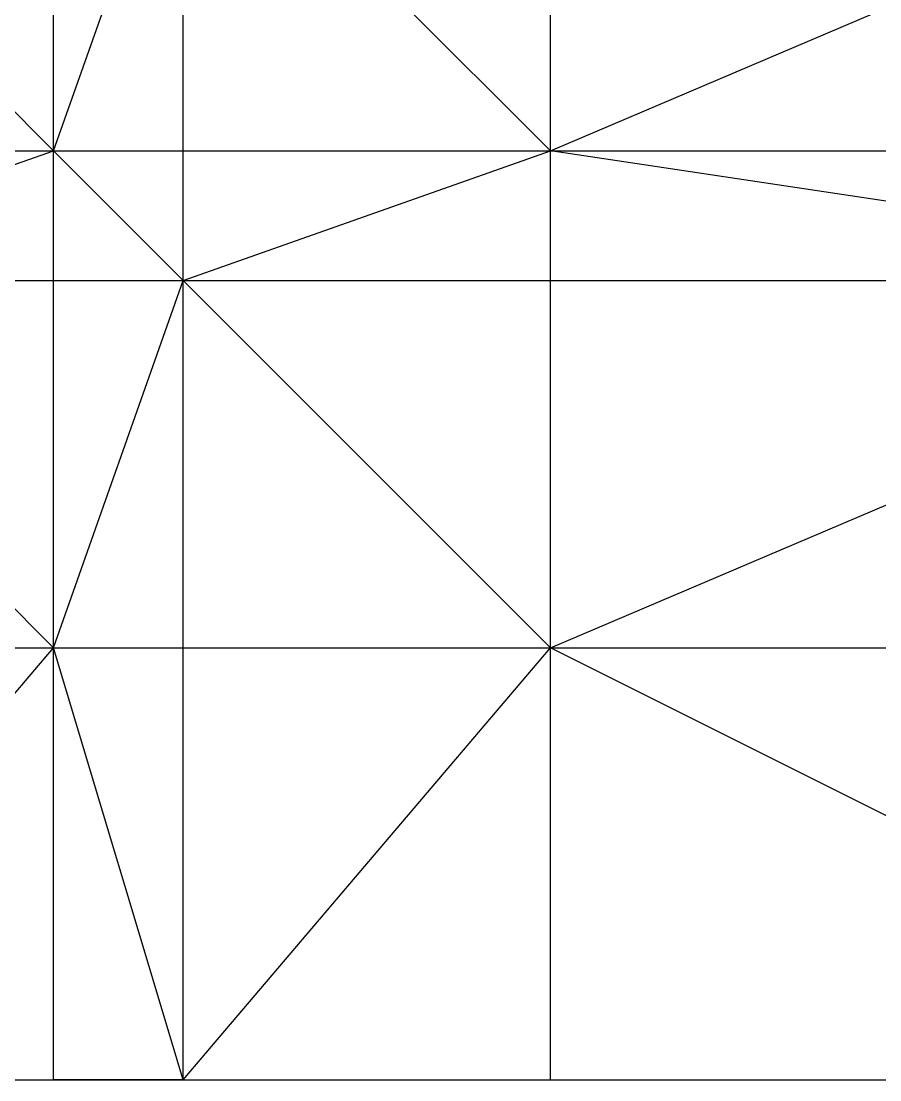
# Model space of a CAD drawing. Header units: metres. Extents: x 0 to 30, y 0 to 40.
# Drawn here: x 14.1 to 22.05, y 0 to 9.8 of the extents above; entities that cross this region are included whole.
import ezdxf

# ---------------------------------------------------------------- set-up
doc = ezdxf.new("R2010")
doc.units = ezdxf.units.M
for name, color, linetype in [('beam_x', 3, 'Continuous'), ('beam_y', 4, 'Continuous'), ('column', 7, 'Continuous'), ('core_brace_xz', 5, 'Continuous'), ('floor_brace', 6, 'Continuous')]:
    doc.layers.add(name, color=color, linetype=linetype)

msp = doc.modelspace()

# ---------------------------------------------------------------- linework, layer by layer
at = {"layer": 'beam_x'}
for p, q in [((11, 8.6), (14.4, 8.6)), ((11, 8.6, 9), (14.4, 8.6, 9)), ((11, 8.6, 15), (14.4, 8.6, 15)), ((11, 8.6, 21), (14.4, 8.6, 21)), ((11, 8.6, 27), (14.4, 8.6, 27)), ((11, 8.6, 33), (14.4, 8.6, 33)), ((11, 8.6, 39), (14.4, 8.6, 39)), ((11, 8.6, 45), (14.4, 8.6, 45)), ((11, 8.6, 51), (14.4, 8.6, 51)), ((11, 8.6, 57), (14.4, 8.6, 57)), ((11, 8.6, 63), (14.4, 8.6, 63)), ((11, 8.6, 69), (14.4, 8.6, 69)), ((11, 8.6, 75), (14.4, 8.6, 75)), ((11, 8.6, 81), (14.4, 8.6, 81)), ((11, 8.6, 87), (14.4, 8.6, 87)), ((11, 8.6, 93), (14.4, 8.6, 93)), ((11, 8.6, 99), (14.4, 8.6, 99)), ((11, 8.6, 105), (14.4, 8.6, 105)), ((11, 8.6, 111), (14.4, 8.6, 111)), ((11, 8.6, 117), (14.4, 8.6, 117)), ((11, 8.6, 123), (14.4, 8.6, 123)), ((11, 8.6, 129), (14.4, 8.6, 129)), ((11, 8.6, 135), (14.4, 8.6, 135)), ((11, 8.6, 141), (14.4, 8.6, 141)), ((11, 8.6, 147), (14.4, 8.6, 147)), ((11, 8.6, 153), (14.4, 8.6, 153)), ((14.4, 8.6), (15.6, 8.6)), ((14.4, 8.6, 9), (15.6, 8.6, 9)), ((14.4, 8.6, 15), (15.6, 8.6, 15)), ((14.4, 8.6, 21), (15.6, 8.6, 21)), ((14.4, 8.6, 27), (15.6, 8.6, 27)), ((14.4, 8.6, 33), (15.6, 8.6, 33)), ((14.4, 8.6, 39), (15.6, 8.6, 39)), ((14.4, 8.6, 45), (15.6, 8.6, 45)), ((14.4, 8.6, 51), (15.6, 8.6, 51)), ((14.4, 8.6, 57), (15.6, 8.6, 57)), ((14.4, 8.6, 63), (15.6, 8.6, 63)), ((14.4, 8.6, 69), (15.6, 8.6, 69)), ((14.4, 8.6, 75), (15.6, 8.6, 75)), ((14.4, 8.6, 81), (15.6, 8.6, 81)), ((14.4, 8.6, 87), (15.6, 8.6, 87)), ((14.4, 8.6, 93), (15.6, 8.6, 93)), ((14.4, 8.6, 99), (15.6, 8.6, 99)), ((14.4, 8.6, 105), (15.6, 8.6, 105)), ((14.4, 8.6, 111), (15.6, 8.6, 111)), ((14.4, 8.6, 117), (15.6, 8.6, 117)), ((14.4, 8.6, 123), (15.6, 8.6, 123)), ((14.4, 8.6, 129), (15.6, 8.6, 129)), ((14.4, 8.6, 135), (15.6, 8.6, 135)), ((14.4, 8.6, 141), (15.6, 8.6, 141)), ((14.4, 8.6, 147), (15.6, 8.6, 147)), ((14.4, 8.6, 153), (15.6, 8.6, 153)), ((15.6, 8.6), (19, 8.6)), ((15.6, 8.6, 9), (19, 8.6, 9)), ((15.6, 8.6, 15), (19, 8.6, 15)), ((15.6, 8.6, 21), (19, 8.6, 21)), ((15.6, 8.6, 27), (19, 8.6, 27)), ((15.6, 8.6, 33), (19, 8.6, 33)), ((15.6, 8.6, 39), (19, 8.6, 39)), ((15.6, 8.6, 45), (19, 8.6, 45)), ((15.6, 8.6, 51), (19, 8.6, 51)), ((15.6, 8.6, 57), (19, 8.6, 57)), ((15.6, 8.6, 63), (19, 8.6, 63)), ((15.6, 8.6, 69), (19, 8.6, 69)), ((15.6, 8.6, 75), (19, 8.6, 75)), ((15.6, 8.6, 81), (19, 8.6, 81)), ((15.6, 8.6, 87), (19, 8.6, 87)), ((15.6, 8.6, 93), (19, 8.6, 93)), ((15.6, 8.6, 99), (19, 8.6, 99)), ((15.6, 8.6, 105), (19, 8.6, 105)), ((15.6, 8.6, 111), (19, 8.6, 111)), ((15.6, 8.6, 117), (19, 8.6, 117)), ((15.6, 8.6, 123), (19, 8.6, 123)), ((15.6, 8.6, 129), (19, 8.6, 129)), ((15.6, 8.6, 135), (19, 8.6, 135)), ((15.6, 8.6, 141), (19, 8.6, 141)), ((15.6, 8.6, 147), (19, 8.6, 147)), ((15.6, 8.6, 153), (19, 8.6, 153)), ((19, 8.6), (27, 8.6)), ((19, 8.6, 9), (27, 8.6, 9)), ((19, 8.6, 15), (27, 8.6, 15)), ((19, 8.6, 21), (27, 8.6, 21)), ((19, 8.6, 27), (27, 8.6, 27)), ((19, 8.6, 33), (27, 8.6, 33)), ((19, 8.6, 39), (27, 8.6, 39)), ((19, 8.6, 45), (27, 8.6, 45)), ((19, 8.6, 51), (27, 8.6, 51)), ((19, 8.6, 57), (27, 8.6, 57)), ((19, 8.6, 63), (27, 8.6, 63)), ((19, 8.6, 69), (27, 8.6, 69)), ((19, 8.6, 75), (27, 8.6, 75)), ((19, 8.6, 81), (27, 8.6, 81)), ((19, 8.6, 87), (27, 8.6, 87)), ((19, 8.6, 93), (27, 8.6, 93)), ((19, 8.6, 99), (27, 8.6, 99)), ((19, 8.6, 105), (27, 8.6, 105)), ((19, 8.6, 111), (27, 8.6, 111)), ((19, 8.6, 117), (27, 8.6, 117)), ((19, 8.6, 123), (27, 8.6, 123)), ((19, 8.6, 129), (27, 8.6, 129)), ((19, 8.6, 135), (27, 8.6, 135)), ((19, 8.6, 141), (27, 8.6, 141)), ((19, 8.6, 147), (27, 8.6, 147)), ((19, 8.6, 153), (27, 8.6, 153)), ((11, 7.4), (14.4, 7.4)), ((11, 7.4, 9), (14.4, 7.4, 9)), ((11, 7.4, 15), (14.4, 7.4, 15)), ((11, 7.4, 21), (14.4, 7.4, 21)), ((11, 7.4, 27), (14.4, 7.4, 27)), ((11, 7.4, 33), (14.4, 7.4, 33)), ((11, 7.4, 39), (14.4, 7.4, 39)), ((11, 7.4, 45), (14.4, 7.4, 45)), ((11, 7.4, 51), (14.4, 7.4, 51)), ((11, 7.4, 57), (14.4, 7.4, 57)), ((11, 7.4, 63), (14.4, 7.4, 63)), ((11, 7.4, 69), (14.4, 7.4, 69)), ((11, 7.4, 75), (14.4, 7.4, 75)), ((11, 7.4, 81), (14.4, 7.4, 81)), ((11, 7.4, 87), (14.4, 7.4, 87)), ((11, 7.4, 93), (14.4, 7.4, 93)), ((11, 7.4, 99), (14.4, 7.4, 99)), ((11, 7.4, 105), (14.4, 7.4, 105)), ((11, 7.4, 111), (14.4, 7.4, 111)), ((11, 7.4, 117), (14.4, 7.4, 117)), ((11, 7.4, 123), (14.4, 7.4, 123)), ((11, 7.4, 129), (14.4, 7.4, 129)), ((11, 7.4, 135), (14.4, 7.4, 135)), ((11, 7.4, 141), (14.4, 7.4, 141)), ((11, 7.4, 147), (14.4, 7.4, 147)), ((11, 7.4, 153), (14.4, 7.4, 153)), ((14.4, 7.4), (15.6, 7.4)), ((14.4, 7.4, 9), (15.6, 7.4, 9)), ((14.4, 7.4, 15), (15.6, 7.4, 15)), ((14.4, 7.4, 21), (15.6, 7.4, 21)), ((14.4, 7.4, 27), (15.6, 7.4, 27)), ((14.4, 7.4, 33), (15.6, 7.4, 33)), ((14.4, 7.4, 39), (15.6, 7.4, 39)), ((14.4, 7.4, 45), (15.6, 7.4, 45)), ((14.4, 7.4, 51), (15.6, 7.4, 51)), ((14.4, 7.4, 57), (15.6, 7.4, 57)), ((14.4, 7.4, 63), (15.6, 7.4, 63)), ((14.4, 7.4, 69), (15.6, 7.4, 69)), ((14.4, 7.4, 75), (15.6, 7.4, 75)), ((14.4, 7.4, 81), (15.6, 7.4, 81)), ((14.4, 7.4, 87), (15.6, 7.4, 87)), ((14.4, 7.4, 93), (15.6, 7.4, 93)), ((14.4, 7.4, 99), (15.6, 7.4, 99)), ((14.4, 7.4, 105), (15.6, 7.4, 105)), ((14.4, 7.4, 111), (15.6, 7.4, 111)), ((14.4, 7.4, 117), (15.6, 7.4, 117)), ((14.4, 7.4, 123), (15.6, 7.4, 123)), ((14.4, 7.4, 129), (15.6, 7.4, 129)), ((14.4, 7.4, 135), (15.6, 7.4, 135)), ((14.4, 7.4, 141), (15.6, 7.4, 141)), ((14.4, 7.4, 147), (15.6, 7.4, 147)), ((14.4, 7.4, 153), (15.6, 7.4, 153)), ((15.6, 7.4), (19, 7.4)), ((15.6, 7.4, 9), (19, 7.4, 9)), ((15.6, 7.4, 15), (19, 7.4, 15)), ((15.6, 7.4, 21), (19, 7.4, 21)), ((15.6, 7.4, 27), (19, 7.4, 27)), ((15.6, 7.4, 33), (19, 7.4, 33)), ((15.6, 7.4, 39), (19, 7.4, 39)), ((15.6, 7.4, 45), (19, 7.4, 45)), ((15.6, 7.4, 51), (19, 7.4, 51)), ((15.6, 7.4, 57), (19, 7.4, 57)), ((15.6, 7.4, 63), (19, 7.4, 63)), ((15.6, 7.4, 69), (19, 7.4, 69)), ((15.6, 7.4, 75), (19, 7.4, 75)), ((15.6, 7.4, 81), (19, 7.4, 81)), ((15.6, 7.4, 87), (19, 7.4, 87)), ((15.6, 7.4, 93), (19, 7.4, 93)), ((15.6, 7.4, 99), (19, 7.4, 99)), ((15.6, 7.4, 105), (19, 7.4, 105)), ((15.6, 7.4, 111), (19, 7.4, 111)), ((15.6, 7.4, 117), (19, 7.4, 117)), ((15.6, 7.4, 123), (19, 7.4, 123)), ((15.6, 7.4, 129), (19, 7.4, 129)), ((15.6, 7.4, 135), (19, 7.4, 135)), ((15.6, 7.4, 141), (19, 7.4, 141)), ((15.6, 7.4, 147), (19, 7.4, 147)), ((15.6, 7.4, 153), (19, 7.4, 153)), ((19, 7.4), (27, 7.4)), ((19, 7.4, 9), (27, 7.4, 9)), ((19, 7.4, 15), (27, 7.4, 15)), ((19, 7.4, 21), (27, 7.4, 21)), ((19, 7.4, 27), (27, 7.4, 27)), ((19, 7.4, 33), (27, 7.4, 33)), ((19, 7.4, 39), (27, 7.4, 39)), ((19, 7.4, 45), (27, 7.4, 45)), ((19, 7.4, 51), (27, 7.4, 51)), ((19, 7.4, 57), (27, 7.4, 57)), ((19, 7.4, 63), (27, 7.4, 63)), ((19, 7.4, 69), (27, 7.4, 69)), ((19, 7.4, 75), (27, 7.4, 75)), ((19, 7.4, 81), (27, 7.4, 81)), ((19, 7.4, 87), (27, 7.4, 87)), ((19, 7.4, 93), (27, 7.4, 93)), ((19, 7.4, 99), (27, 7.4, 99)), ((19, 7.4, 105), (27, 7.4, 105)), ((19, 7.4, 111), (27, 7.4, 111)), ((19, 7.4, 117), (27, 7.4, 117)), ((19, 7.4, 123), (27, 7.4, 123)), ((19, 7.4, 129), (27, 7.4, 129)), ((19, 7.4, 135), (27, 7.4, 135)), ((19, 7.4, 141), (27, 7.4, 141)), ((19, 7.4, 147), (27, 7.4, 147)), ((19, 7.4, 153), (27, 7.4, 153)), ((11, 4), (14.4, 4)), ((11, 4, 9), (14.4, 4, 9)), ((11, 4, 15), (14.4, 4, 15)), ((11, 4, 21), (14.4, 4, 21)), ((11, 4, 27), (14.4, 4, 27)), ((11, 4, 33), (14.4, 4, 33)), ((11, 4, 39), (14.4, 4, 39)), ((11, 4, 45), (14.4, 4, 45)), ((11, 4, 51), (14.4, 4, 51)), ((11, 4, 57), (14.4, 4, 57)), ((11, 4, 63), (14.4, 4, 63)), ((11, 4, 69), (14.4, 4, 69)), ((11, 4, 75), (14.4, 4, 75)), ((11, 4, 81), (14.4, 4, 81)), ((11, 4, 87), (14.4, 4, 87)), ((11, 4, 93), (14.4, 4, 93)), ((11, 4, 99), (14.4, 4, 99)), ((11, 4, 105), (14.4, 4, 105)), ((11, 4, 111), (14.4, 4, 111)), ((11, 4, 117), (14.4, 4, 117)), ((11, 4, 123), (14.4, 4, 123)), ((11, 4, 129), (14.4, 4, 129)), ((11, 4, 135), (14.4, 4, 135)), ((11, 4, 141), (14.4, 4, 141)), ((11, 4, 147), (14.4, 4, 147)), ((11, 4, 153), (14.4, 4, 153)), ((14.4, 4), (15.6, 4)), ((14.4, 4, 9), (15.6, 4, 9)), ((14.4, 4, 15), (15.6, 4, 15)), ((14.4, 4, 21), (15.6, 4, 21)), ((14.4, 4, 27), (15.6, 4, 27)), ((14.4, 4, 33), (15.6, 4, 33)), ((14.4, 4, 39), (15.6, 4, 39)), ((14.4, 4, 45), (15.6, 4, 45)), ((14.4, 4, 51), (15.6, 4, 51)), ((14.4, 4, 57), (15.6, 4, 57)), ((14.4, 4, 63), (15.6, 4, 63)), ((14.4, 4, 69), (15.6, 4, 69)), ((14.4, 4, 75), (15.6, 4, 75)), ((14.4, 4, 81), (15.6, 4, 81)), ((14.4, 4, 87), (15.6, 4, 87)), ((14.4, 4, 93), (15.6, 4, 93)), ((14.4, 4, 99), (15.6, 4, 99)), ((14.4, 4, 105), (15.6, 4, 105)), ((14.4, 4, 111), (15.6, 4, 111)), ((14.4, 4, 117), (15.6, 4, 117)), ((14.4, 4, 123), (15.6, 4, 123)), ((14.4, 4, 129), (15.6, 4, 129)), ((14.4, 4, 135), (15.6, 4, 135)), ((14.4, 4, 141), (15.6, 4, 141)), ((14.4, 4, 147), (15.6, 4, 147)), ((14.4, 4, 153), (15.6, 4, 153)), ((15.6, 4), (19, 4)), ((15.6, 4, 9), (19, 4, 9)), ((15.6, 4, 15), (19, 4, 15)), ((15.6, 4, 21), (19, 4, 21)), ((15.6, 4, 27), (19, 4, 27)), ((15.6, 4, 33), (19, 4, 33)), ((15.6, 4, 39), (19, 4, 39)), ((15.6, 4, 45), (19, 4, 45)), ((15.6, 4, 51), (19, 4, 51)), ((15.6, 4, 57), (19, 4, 57)), ((15.6, 4, 63), (19, 4, 63)), ((15.6, 4, 69), (19, 4, 69)), ((15.6, 4, 75), (19, 4, 75)), ((15.6, 4, 81), (19, 4, 81)), ((15.6, 4, 87), (19, 4, 87)), ((15.6, 4, 93), (19, 4, 93)), ((15.6, 4, 99), (19, 4, 99)), ((15.6, 4, 105), (19, 4, 105)), ((15.6, 4, 111), (19, 4, 111)), ((15.6, 4, 117), (19, 4, 117)), ((15.6, 4, 123), (19, 4, 123)), ((15.6, 4, 129), (19, 4, 129)), ((15.6, 4, 135), (19, 4, 135)), ((15.6, 4, 141), (19, 4, 141)), ((15.6, 4, 147), (19, 4, 147)), ((15.6, 4, 153), (19, 4, 153)), ((19, 4), (27, 4)), ((19, 4, 9), (27, 4, 9)), ((19, 4, 15), (27, 4, 15)), ((19, 4, 21), (27, 4, 21)), ((19, 4, 27), (27, 4, 27)), ((19, 4, 33), (27, 4, 33)), ((19, 4, 39), (27, 4, 39)), ((19, 4, 45), (27, 4, 45)), ((19, 4, 51), (27, 4, 51)), ((19, 4, 57), (27, 4, 57)), ((19, 4, 63), (27, 4, 63)), ((19, 4, 69), (27, 4, 69)), ((19, 4, 75), (27, 4, 75)), ((19, 4, 81), (27, 4, 81)), ((19, 4, 87), (27, 4, 87)), ((19, 4, 93), (27, 4, 93)), ((19, 4, 99), (27, 4, 99)), ((19, 4, 105), (27, 4, 105)), ((19, 4, 111), (27, 4, 111)), ((19, 4, 117), (27, 4, 117)), ((19, 4, 123), (27, 4, 123)), ((19, 4, 129), (27, 4, 129)), ((19, 4, 135), (27, 4, 135)), ((19, 4, 141), (27, 4, 141)), ((19, 4, 147), (27, 4, 147)), ((19, 4, 153), (27, 4, 153)), ((11, 0), (14.4, 0)), ((11, 0, 9), (14.4, 0, 9)), ((11, 0, 15), (14.4, 0, 15)), ((11, 0, 21), (14.4, 0, 21)), ((11, 0, 27), (14.4, 0, 27)), ((11, 0, 33), (14.4, 0, 33)), ((11, 0, 39), (14.4, 0, 39)), ((11, 0, 45), (14.4, 0, 45)), ((11, 0, 51), (14.4, 0, 51)), ((11, 0, 57), (14.4, 0, 57)), ((11, 0, 63), (14.4, 0, 63)), ((11, 0, 69), (14.4, 0, 69)), ((11, 0, 75), (14.4, 0, 75)), ((11, 0, 81), (14.4, 0, 81)), ((11, 0, 87), (14.4, 0, 87)), ((11, 0, 93), (14.4, 0, 93)), ((11, 0, 99), (14.4, 0, 99)), ((11, 0, 105), (14.4, 0, 105)), ((11, 0, 111), (14.4, 0, 111)), ((11, 0, 117), (14.4, 0, 117)), ((11, 0, 123), (14.4, 0, 123)), ((11, 0, 129), (14.4, 0, 129)), ((11, 0, 135), (14.4, 0, 135)), ((11, 0, 141), (14.4, 0, 141)), ((11, 0, 147), (14.4, 0, 147)), ((11, 0, 153), (14.4, 0, 153)), ((14.4, 0), (15.6, 0)), ((14.4, 0, 9), (15.6, 0, 9)), ((14.4, 0, 15), (15.6, 0, 15)), ((14.4, 0, 21), (15.6, 0, 21)), ((14.4, 0, 27), (15.6, 0, 27)), ((14.4, 0, 33), (15.6, 0, 33)), ((14.4, 0, 39), (15.6, 0, 39)), ((14.4, 0, 45), (15.6, 0, 45)), ((14.4, 0, 51), (15.6, 0, 51)), ((14.4, 0, 57), (15.6, 0, 57)), ((14.4, 0, 63), (15.6, 0, 63)), ((14.4, 0, 69), (15.6, 0, 69)), ((14.4, 0, 75), (15.6, 0, 75)), ((14.4, 0, 81), (15.6, 0, 81)), ((14.4, 0, 87), (15.6, 0, 87)), ((14.4, 0, 93), (15.6, 0, 93)), ((14.4, 0, 99), (15.6, 0, 99)), ((14.4, 0, 105), (15.6, 0, 105)), ((14.4, 0, 111), (15.6, 0, 111)), ((14.4, 0, 117), (15.6, 0, 117)), ((14.4, 0, 123), (15.6, 0, 123)), ((14.4, 0, 129), (15.6, 0, 129)), ((14.4, 0, 135), (15.6, 0, 135)), ((14.4, 0, 141), (15.6, 0, 141)), ((14.4, 0, 147), (15.6, 0, 147)), ((14.4, 0, 153), (15.6, 0, 153)), ((15.6, 0), (19, 0)), ((15.6, 0, 9), (19, 0, 9)), ((15.6, 0, 15), (19, 0, 15)), ((15.6, 0, 21), (19, 0, 21)), ((15.6, 0, 27), (19, 0, 27)), ((15.6, 0, 33), (19, 0, 33)), ((15.6, 0, 39), (19, 0, 39)), ((15.6, 0, 45), (19, 0, 45)), ((15.6, 0, 51), (19, 0, 51)), ((15.6, 0, 57), (19, 0, 57)), ((15.6, 0, 63), (19, 0, 63)), ((15.6, 0, 69), (19, 0, 69)), ((15.6, 0, 75), (19, 0, 75)), ((15.6, 0, 81), (19, 0, 81)), ((15.6, 0, 87), (19, 0, 87)), ((15.6, 0, 93), (19, 0, 93)), ((15.6, 0, 99), (19, 0, 99)), ((15.6, 0, 105), (19, 0, 105)), ((15.6, 0, 111), (19, 0, 111)), ((15.6, 0, 117), (19, 0, 117)), ((15.6, 0, 123), (19, 0, 123)), ((15.6, 0, 129), (19, 0, 129)), ((15.6, 0, 135), (19, 0, 135)), ((15.6, 0, 141), (19, 0, 141)), ((15.6, 0, 147), (19, 0, 147)), ((15.6, 0, 153), (19, 0, 153)), ((19, 0), (27, 0)), ((19, 0, 9), (27, 0, 9)), ((19, 0, 15), (27, 0, 15)), ((19, 0, 21), (27, 0, 21)), ((19, 0, 27), (27, 0, 27)), ((19, 0, 33), (27, 0, 33)), ((19, 0, 39), (27, 0, 39)), ((19, 0, 45), (27, 0, 45)), ((19, 0, 51), (27, 0, 51)), ((19, 0, 57), (27, 0, 57)), ((19, 0, 63), (27, 0, 63)), ((19, 0, 69), (27, 0, 69)), ((19, 0, 75), (27, 0, 75)), ((19, 0, 81), (27, 0, 81)), ((19, 0, 87), (27, 0, 87)), ((19, 0, 93), (27, 0, 93)), ((19, 0, 99), (27, 0, 99)), ((19, 0, 105), (27, 0, 105)), ((19, 0, 111), (27, 0, 111)), ((19, 0, 117), (27, 0, 117)), ((19, 0, 123), (27, 0, 123)), ((19, 0, 129), (27, 0, 129)), ((19, 0, 135), (27, 0, 135)), ((19, 0, 141), (27, 0, 141)), ((19, 0, 147), (27, 0, 147)), ((19, 0, 153), (27, 0, 153))]:
    msp.add_line(p, q, dxfattribs=at)
at = {"layer": 'beam_y'}
for p, q in [((14.4, 8.6), (14.4, 12)), ((14.4, 8.6, 9), (14.4, 12, 9)), ((14.4, 8.6, 15), (14.4, 12, 15)), ((14.4, 8.6, 21), (14.4, 12, 21)), ((14.4, 8.6, 27), (14.4, 12, 27)), ((14.4, 8.6, 33), (14.4, 12, 33)), ((14.4, 8.6, 39), (14.4, 12, 39)), ((14.4, 8.6, 45), (14.4, 12, 45)), ((14.4, 8.6, 51), (14.4, 12, 51)), ((14.4, 8.6, 57), (14.4, 12, 57)), ((14.4, 8.6, 63), (14.4, 12, 63)), ((14.4, 8.6, 69), (14.4, 12, 69)), ((14.4, 8.6, 75), (14.4, 12, 75)), ((14.4, 8.6, 81), (14.4, 12, 81)), ((14.4, 8.6, 87), (14.4, 12, 87)), ((14.4, 8.6, 93), (14.4, 12, 93)), ((14.4, 8.6, 99), (14.4, 12, 99)), ((14.4, 8.6, 105), (14.4, 12, 105)), ((14.4, 8.6, 111), (14.4, 12, 111)), ((14.4, 8.6, 117), (14.4, 12, 117)), ((14.4, 8.6, 123), (14.4, 12, 123)), ((14.4, 8.6, 129), (14.4, 12, 129)), ((14.4, 8.6, 135), (14.4, 12, 135)), ((14.4, 8.6, 141), (14.4, 12, 141)), ((14.4, 8.6, 147), (14.4, 12, 147)), ((14.4, 8.6, 153), (14.4, 12, 153)), ((15.6, 8.6), (15.6, 12)), ((15.6, 8.6, 9), (15.6, 12, 9)), ((15.6, 8.6, 15), (15.6, 12, 15)), ((15.6, 8.6, 21), (15.6, 12, 21)), ((15.6, 8.6, 27), (15.6, 12, 27)), ((15.6, 8.6, 33), (15.6, 12, 33)), ((15.6, 8.6, 39), (15.6, 12, 39)), ((15.6, 8.6, 45), (15.6, 12, 45)), ((15.6, 8.6, 51), (15.6, 12, 51)), ((15.6, 8.6, 57), (15.6, 12, 57)), ((15.6, 8.6, 63), (15.6, 12, 63)), ((15.6, 8.6, 69), (15.6, 12, 69)), ((15.6, 8.6, 75), (15.6, 12, 75)), ((15.6, 8.6, 81), (15.6, 12, 81)), ((15.6, 8.6, 87), (15.6, 12, 87)), ((15.6, 8.6, 93), (15.6, 12, 93)), ((15.6, 8.6, 99), (15.6, 12, 99)), ((15.6, 8.6, 105), (15.6, 12, 105)), ((15.6, 8.6, 111), (15.6, 12, 111)), ((15.6, 8.6, 117), (15.6, 12, 117)), ((15.6, 8.6, 123), (15.6, 12, 123)), ((15.6, 8.6, 129), (15.6, 12, 129)), ((15.6, 8.6, 135), (15.6, 12, 135)), ((15.6, 8.6, 141), (15.6, 12, 141)), ((15.6, 8.6, 147), (15.6, 12, 147)), ((15.6, 8.6, 153), (15.6, 12, 153)), ((19, 8.6), (19, 12)), ((19, 8.6, 9), (19, 12, 9)), ((19, 8.6, 15), (19, 12, 15)), ((19, 8.6, 21), (19, 12, 21)), ((19, 8.6, 27), (19, 12, 27)), ((19, 8.6, 33), (19, 12, 33)), ((19, 8.6, 39), (19, 12, 39)), ((19, 8.6, 45), (19, 12, 45)), ((19, 8.6, 51), (19, 12, 51)), ((19, 8.6, 57), (19, 12, 57)), ((19, 8.6, 63), (19, 12, 63)), ((19, 8.6, 69), (19, 12, 69)), ((19, 8.6, 75), (19, 12, 75)), ((19, 8.6, 81), (19, 12, 81)), ((19, 8.6, 87), (19, 12, 87)), ((19, 8.6, 93), (19, 12, 93)), ((19, 8.6, 99), (19, 12, 99)), ((19, 8.6, 105), (19, 12, 105)), ((19, 8.6, 111), (19, 12, 111)), ((19, 8.6, 117), (19, 12, 117)), ((19, 8.6, 123), (19, 12, 123)), ((19, 8.6, 129), (19, 12, 129)), ((19, 8.6, 135), (19, 12, 135)), ((19, 8.6, 141), (19, 12, 141)), ((19, 8.6, 147), (19, 12, 147)), ((19, 8.6, 153), (19, 12, 153)), ((14.4, 7.4), (14.4, 8.6)), ((14.4, 7.4, 9), (14.4, 8.6, 9)), ((14.4, 7.4, 15), (14.4, 8.6, 15)), ((14.4, 7.4, 21), (14.4, 8.6, 21)), ((14.4, 7.4, 27), (14.4, 8.6, 27)), ((14.4, 7.4, 33), (14.4, 8.6, 33)), ((14.4, 7.4, 39), (14.4, 8.6, 39)), ((14.4, 7.4, 45), (14.4, 8.6, 45)), ((14.4, 7.4, 51), (14.4, 8.6, 51)), ((14.4, 7.4, 57), (14.4, 8.6, 57)), ((14.4, 7.4, 63), (14.4, 8.6, 63)), ((14.4, 7.4, 69), (14.4, 8.6, 69)), ((14.4, 7.4, 75), (14.4, 8.6, 75)), ((14.4, 7.4, 81), (14.4, 8.6, 81)), ((14.4, 7.4, 87), (14.4, 8.6, 87)), ((14.4, 7.4, 93), (14.4, 8.6, 93)), ((14.4, 7.4, 99), (14.4, 8.6, 99)), ((14.4, 7.4, 105), (14.4, 8.6, 105)), ((14.4, 7.4, 111), (14.4, 8.6, 111)), ((14.4, 7.4, 117), (14.4, 8.6, 117)), ((14.4, 7.4, 123), (14.4, 8.6, 123)), ((14.4, 7.4, 129), (14.4, 8.6, 129)), ((14.4, 7.4, 135), (14.4, 8.6, 135)), ((14.4, 7.4, 141), (14.4, 8.6, 141)), ((14.4, 7.4, 147), (14.4, 8.6, 147)), ((14.4, 7.4, 153), (14.4, 8.6, 153)), ((15.6, 7.4), (15.6, 8.6)), ((15.6, 7.4, 9), (15.6, 8.6, 9)), ((15.6, 7.4, 15), (15.6, 8.6, 15)), ((15.6, 7.4, 21), (15.6, 8.6, 21)), ((15.6, 7.4, 27), (15.6, 8.6, 27)), ((15.6, 7.4, 33), (15.6, 8.6, 33)), ((15.6, 7.4, 39), (15.6, 8.6, 39)), ((15.6, 7.4, 45), (15.6, 8.6, 45)), ((15.6, 7.4, 51), (15.6, 8.6, 51)), ((15.6, 7.4, 57), (15.6, 8.6, 57)), ((15.6, 7.4, 63), (15.6, 8.6, 63)), ((15.6, 7.4, 69), (15.6, 8.6, 69)), ((15.6, 7.4, 75), (15.6, 8.6, 75)), ((15.6, 7.4, 81), (15.6, 8.6, 81)), ((15.6, 7.4, 87), (15.6, 8.6, 87)), ((15.6, 7.4, 93), (15.6, 8.6, 93)), ((15.6, 7.4, 99), (15.6, 8.6, 99)), ((15.6, 7.4, 105), (15.6, 8.6, 105)), ((15.6, 7.4, 111), (15.6, 8.6, 111)), ((15.6, 7.4, 117), (15.6, 8.6, 117)), ((15.6, 7.4, 123), (15.6, 8.6, 123)), ((15.6, 7.4, 129), (15.6, 8.6, 129)), ((15.6, 7.4, 135), (15.6, 8.6, 135)), ((15.6, 7.4, 141), (15.6, 8.6, 141)), ((15.6, 7.4, 147), (15.6, 8.6, 147)), ((15.6, 7.4, 153), (15.6, 8.6, 153)), ((19, 7.4), (19, 8.6)), ((19, 7.4, 9), (19, 8.6, 9)), ((19, 7.4, 15), (19, 8.6, 15)), ((19, 7.4, 21), (19, 8.6, 21)), ((19, 7.4, 27), (19, 8.6, 27)), ((19, 7.4, 33), (19, 8.6, 33)), ((19, 7.4, 39), (19, 8.6, 39)), ((19, 7.4, 45), (19, 8.6, 45)), ((19, 7.4, 51), (19, 8.6, 51)), ((19, 7.4, 57), (19, 8.6, 57)), ((19, 7.4, 63), (19, 8.6, 63)), ((19, 7.4, 69), (19, 8.6, 69)), ((19, 7.4, 75), (19, 8.6, 75)), ((19, 7.4, 81), (19, 8.6, 81)), ((19, 7.4, 87), (19, 8.6, 87)), ((19, 7.4, 93), (19, 8.6, 93)), ((19, 7.4, 99), (19, 8.6, 99)), ((19, 7.4, 105), (19, 8.6, 105)), ((19, 7.4, 111), (19, 8.6, 111)), ((19, 7.4, 117), (19, 8.6, 117)), ((19, 7.4, 123), (19, 8.6, 123)), ((19, 7.4, 129), (19, 8.6, 129)), ((19, 7.4, 135), (19, 8.6, 135)), ((19, 7.4, 141), (19, 8.6, 141)), ((19, 7.4, 147), (19, 8.6, 147)), ((19, 7.4, 153), (19, 8.6, 153)), ((14.4, 4), (14.4, 7.4)), ((14.4, 4, 9), (14.4, 7.4, 9)), ((14.4, 4, 15), (14.4, 7.4, 15)), ((14.4, 4, 21), (14.4, 7.4, 21)), ((14.4, 4, 27), (14.4, 7.4, 27)), ((14.4, 4, 33), (14.4, 7.4, 33)), ((14.4, 4, 39), (14.4, 7.4, 39)), ((14.4, 4, 45), (14.4, 7.4, 45)), ((14.4, 4, 51), (14.4, 7.4, 51)), ((14.4, 4, 57), (14.4, 7.4, 57)), ((14.4, 4, 63), (14.4, 7.4, 63)), ((14.4, 4, 69), (14.4, 7.4, 69)), ((14.4, 4, 75), (14.4, 7.4, 75)), ((14.4, 4, 81), (14.4, 7.4, 81)), ((14.4, 4, 87), (14.4, 7.4, 87)), ((14.4, 4, 93), (14.4, 7.4, 93)), ((14.4, 4, 99), (14.4, 7.4, 99)), ((14.4, 4, 105), (14.4, 7.4, 105)), ((14.4, 4, 111), (14.4, 7.4, 111)), ((14.4, 4, 117), (14.4, 7.4, 117)), ((14.4, 4, 123), (14.4, 7.4, 123)), ((14.4, 4, 129), (14.4, 7.4, 129)), ((14.4, 4, 135), (14.4, 7.4, 135)), ((14.4, 4, 141), (14.4, 7.4, 141)), ((14.4, 4, 147), (14.4, 7.4, 147)), ((14.4, 4, 153), (14.4, 7.4, 153)), ((15.6, 4), (15.6, 7.4)), ((15.6, 4, 9), (15.6, 7.4, 9)), ((15.6, 4, 15), (15.6, 7.4, 15)), ((15.6, 4, 21), (15.6, 7.4, 21)), ((15.6, 4, 27), (15.6, 7.4, 27)), ((15.6, 4, 33), (15.6, 7.4, 33)), ((15.6, 4, 39), (15.6, 7.4, 39)), ((15.6, 4, 45), (15.6, 7.4, 45)), ((15.6, 4, 51), (15.6, 7.4, 51)), ((15.6, 4, 57), (15.6, 7.4, 57)), ((15.6, 4, 63), (15.6, 7.4, 63)), ((15.6, 4, 69), (15.6, 7.4, 69)), ((15.6, 4, 75), (15.6, 7.4, 75)), ((15.6, 4, 81), (15.6, 7.4, 81)), ((15.6, 4, 87), (15.6, 7.4, 87)), ((15.6, 4, 93), (15.6, 7.4, 93)), ((15.6, 4, 99), (15.6, 7.4, 99)), ((15.6, 4, 105), (15.6, 7.4, 105)), ((15.6, 4, 111), (15.6, 7.4, 111)), ((15.6, 4, 117), (15.6, 7.4, 117)), ((15.6, 4, 123), (15.6, 7.4, 123)), ((15.6, 4, 129), (15.6, 7.4, 129)), ((15.6, 4, 135), (15.6, 7.4, 135)), ((15.6, 4, 141), (15.6, 7.4, 141)), ((15.6, 4, 147), (15.6, 7.4, 147)), ((15.6, 4, 153), (15.6, 7.4, 153)), ((19, 4), (19, 7.4)), ((19, 4, 9), (19, 7.4, 9)), ((19, 4, 15), (19, 7.4, 15)), ((19, 4, 21), (19, 7.4, 21)), ((19, 4, 27), (19, 7.4, 27)), ((19, 4, 33), (19, 7.4, 33)), ((19, 4, 39), (19, 7.4, 39)), ((19, 4, 45), (19, 7.4, 45)), ((19, 4, 51), (19, 7.4, 51)), ((19, 4, 57), (19, 7.4, 57)), ((19, 4, 63), (19, 7.4, 63)), ((19, 4, 69), (19, 7.4, 69)), ((19, 4, 75), (19, 7.4, 75)), ((19, 4, 81), (19, 7.4, 81)), ((19, 4, 87), (19, 7.4, 87)), ((19, 4, 93), (19, 7.4, 93)), ((19, 4, 99), (19, 7.4, 99)), ((19, 4, 105), (19, 7.4, 105)), ((19, 4, 111), (19, 7.4, 111)), ((19, 4, 117), (19, 7.4, 117)), ((19, 4, 123), (19, 7.4, 123)), ((19, 4, 129), (19, 7.4, 129)), ((19, 4, 135), (19, 7.4, 135)), ((19, 4, 141), (19, 7.4, 141)), ((19, 4, 147), (19, 7.4, 147)), ((19, 4, 153), (19, 7.4, 153)), ((14.4, 0), (14.4, 4)), ((14.4, 0, 9), (14.4, 4, 9)), ((14.4, 0, 15), (14.4, 4, 15)), ((14.4, 0, 21), (14.4, 4, 21)), ((14.4, 0, 27), (14.4, 4, 27)), ((14.4, 0, 33), (14.4, 4, 33)), ((14.4, 0, 39), (14.4, 4, 39)), ((14.4, 0, 45), (14.4, 4, 45)), ((14.4, 0, 51), (14.4, 4, 51)), ((14.4, 0, 57), (14.4, 4, 57)), ((14.4, 0, 63), (14.4, 4, 63)), ((14.4, 0, 69), (14.4, 4, 69)), ((14.4, 0, 75), (14.4, 4, 75)), ((14.4, 0, 81), (14.4, 4, 81)), ((14.4, 0, 87), (14.4, 4, 87)), ((14.4, 0, 93), (14.4, 4, 93)), ((14.4, 0, 99), (14.4, 4, 99)), ((14.4, 0, 105), (14.4, 4, 105)), ((14.4, 0, 111), (14.4, 4, 111)), ((14.4, 0, 117), (14.4, 4, 117)), ((14.4, 0, 123), (14.4, 4, 123)), ((14.4, 0, 129), (14.4, 4, 129)), ((14.4, 0, 135), (14.4, 4, 135)), ((14.4, 0, 141), (14.4, 4, 141)), ((14.4, 0, 147), (14.4, 4, 147)), ((14.4, 0, 153), (14.4, 4, 153)), ((15.6, 0), (15.6, 4)), ((15.6, 0, 9), (15.6, 4, 9)), ((15.6, 0, 15), (15.6, 4, 15)), ((15.6, 0, 21), (15.6, 4, 21)), ((15.6, 0, 27), (15.6, 4, 27)), ((15.6, 0, 33), (15.6, 4, 33)), ((15.6, 0, 39), (15.6, 4, 39)), ((15.6, 0, 45), (15.6, 4, 45)), ((15.6, 0, 51), (15.6, 4, 51)), ((15.6, 0, 57), (15.6, 4, 57)), ((15.6, 0, 63), (15.6, 4, 63)), ((15.6, 0, 69), (15.6, 4, 69)), ((15.6, 0, 75), (15.6, 4, 75)), ((15.6, 0, 81), (15.6, 4, 81)), ((15.6, 0, 87), (15.6, 4, 87)), ((15.6, 0, 93), (15.6, 4, 93)), ((15.6, 0, 99), (15.6, 4, 99)), ((15.6, 0, 105), (15.6, 4, 105)), ((15.6, 0, 111), (15.6, 4, 111)), ((15.6, 0, 117), (15.6, 4, 117)), ((15.6, 0, 123), (15.6, 4, 123)), ((15.6, 0, 129), (15.6, 4, 129)), ((15.6, 0, 135), (15.6, 4, 135)), ((15.6, 0, 141), (15.6, 4, 141)), ((15.6, 0, 147), (15.6, 4, 147)), ((15.6, 0, 153), (15.6, 4, 153)), ((19, 0), (19, 4)), ((19, 0, 9), (19, 4, 9)), ((19, 0, 15), (19, 4, 15)), ((19, 0, 21), (19, 4, 21)), ((19, 0, 27), (19, 4, 27)), ((19, 0, 33), (19, 4, 33)), ((19, 0, 39), (19, 4, 39)), ((19, 0, 45), (19, 4, 45)), ((19, 0, 51), (19, 4, 51)), ((19, 0, 57), (19, 4, 57)), ((19, 0, 63), (19, 4, 63)), ((19, 0, 69), (19, 4, 69)), ((19, 0, 75), (19, 4, 75)), ((19, 0, 81), (19, 4, 81)), ((19, 0, 87), (19, 4, 87)), ((19, 0, 93), (19, 4, 93)), ((19, 0, 99), (19, 4, 99)), ((19, 0, 105), (19, 4, 105)), ((19, 0, 111), (19, 4, 111)), ((19, 0, 117), (19, 4, 117)), ((19, 0, 123), (19, 4, 123)), ((19, 0, 129), (19, 4, 129)), ((19, 0, 135), (19, 4, 135)), ((19, 0, 141), (19, 4, 141)), ((19, 0, 147), (19, 4, 147)), ((19, 0, 153), (19, 4, 153))]:
    msp.add_line(p, q, dxfattribs=at)
at = {"layer": 'column'}
for p, q in [((14.4, 8.6), (14.4, 8.6, 9)), ((14.4, 8.6, 9), (14.4, 8.6, 15)), ((14.4, 8.6, 15), (14.4, 8.6, 21)), ((14.4, 8.6, 21), (14.4, 8.6, 27)), ((14.4, 8.6, 27), (14.4, 8.6, 33)), ((14.4, 8.6, 33), (14.4, 8.6, 39)), ((14.4, 8.6, 39), (14.4, 8.6, 45)), ((14.4, 8.6, 45), (14.4, 8.6, 51)), ((14.4, 8.6, 51), (14.4, 8.6, 57)), ((14.4, 8.6, 57), (14.4, 8.6, 63)), ((14.4, 8.6, 63), (14.4, 8.6, 69)), ((14.4, 8.6, 69), (14.4, 8.6, 75)), ((14.4, 8.6, 75), (14.4, 8.6, 81)), ((14.4, 8.6, 81), (14.4, 8.6, 87)), ((14.4, 8.6, 87), (14.4, 8.6, 93)), ((14.4, 8.6, 93), (14.4, 8.6, 99)), ((14.4, 8.6, 99), (14.4, 8.6, 105)), ((14.4, 8.6, 105), (14.4, 8.6, 111)), ((14.4, 8.6, 111), (14.4, 8.6, 117)), ((14.4, 8.6, 117), (14.4, 8.6, 123)), ((14.4, 8.6, 123), (14.4, 8.6, 129)), ((14.4, 8.6, 129), (14.4, 8.6, 135)), ((14.4, 8.6, 135), (14.4, 8.6, 141)), ((14.4, 8.6, 141), (14.4, 8.6, 147)), ((14.4, 8.6, 147), (14.4, 8.6, 153)), ((15.6, 8.6), (15.6, 8.6, 9)), ((15.6, 8.6, 9), (15.6, 8.6, 15)), ((15.6, 8.6, 15), (15.6, 8.6, 21)), ((15.6, 8.6, 21), (15.6, 8.6, 27)), ((15.6, 8.6, 27), (15.6, 8.6, 33)), ((15.6, 8.6, 33), (15.6, 8.6, 39)), ((15.6, 8.6, 39), (15.6, 8.6, 45)), ((15.6, 8.6, 45), (15.6, 8.6, 51)), ((15.6, 8.6, 51), (15.6, 8.6, 57)), ((15.6, 8.6, 57), (15.6, 8.6, 63)), ((15.6, 8.6, 63), (15.6, 8.6, 69)), ((15.6, 8.6, 69), (15.6, 8.6, 75)), ((15.6, 8.6, 75), (15.6, 8.6, 81)), ((15.6, 8.6, 81), (15.6, 8.6, 87)), ((15.6, 8.6, 87), (15.6, 8.6, 93)), ((15.6, 8.6, 93), (15.6, 8.6, 99)), ((15.6, 8.6, 99), (15.6, 8.6, 105)), ((15.6, 8.6, 105), (15.6, 8.6, 111)), ((15.6, 8.6, 111), (15.6, 8.6, 117)), ((15.6, 8.6, 117), (15.6, 8.6, 123)), ((15.6, 8.6, 123), (15.6, 8.6, 129)), ((15.6, 8.6, 129), (15.6, 8.6, 135)), ((15.6, 8.6, 135), (15.6, 8.6, 141)), ((15.6, 8.6, 141), (15.6, 8.6, 147)), ((15.6, 8.6, 147), (15.6, 8.6, 153)), ((19, 8.6), (19, 8.6, 9)), ((19, 8.6, 9), (19, 8.6, 15)), ((19, 8.6, 15), (19, 8.6, 21)), ((19, 8.6, 21), (19, 8.6, 27)), ((19, 8.6, 27), (19, 8.6, 33)), ((19, 8.6, 33), (19, 8.6, 39)), ((19, 8.6, 39), (19, 8.6, 45)), ((19, 8.6, 45), (19, 8.6, 51)), ((19, 8.6, 51), (19, 8.6, 57)), ((19, 8.6, 57), (19, 8.6, 63)), ((19, 8.6, 63), (19, 8.6, 69)), ((19, 8.6, 69), (19, 8.6, 75)), ((19, 8.6, 75), (19, 8.6, 81)), ((19, 8.6, 81), (19, 8.6, 87)), ((19, 8.6, 87), (19, 8.6, 93)), ((19, 8.6, 93), (19, 8.6, 99)), ((19, 8.6, 99), (19, 8.6, 105)), ((19, 8.6, 105), (19, 8.6, 111)), ((19, 8.6, 111), (19, 8.6, 117)), ((19, 8.6, 117), (19, 8.6, 123)), ((19, 8.6, 123), (19, 8.6, 129)), ((19, 8.6, 129), (19, 8.6, 135)), ((19, 8.6, 135), (19, 8.6, 141)), ((19, 8.6, 141), (19, 8.6, 147)), ((19, 8.6, 147), (19, 8.6, 153)), ((14.4, 7.4), (14.4, 7.4, 9)), ((14.4, 7.4, 9), (14.4, 7.4, 15)), ((14.4, 7.4, 15), (14.4, 7.4, 21)), ((14.4, 7.4, 21), (14.4, 7.4, 27)), ((14.4, 7.4, 27), (14.4, 7.4, 33)), ((14.4, 7.4, 33), (14.4, 7.4, 39)), ((14.4, 7.4, 39), (14.4, 7.4, 45)), ((14.4, 7.4, 45), (14.4, 7.4, 51)), ((14.4, 7.4, 51), (14.4, 7.4, 57)), ((14.4, 7.4, 57), (14.4, 7.4, 63)), ((14.4, 7.4, 63), (14.4, 7.4, 69)), ((14.4, 7.4, 69), (14.4, 7.4, 75)), ((14.4, 7.4, 75), (14.4, 7.4, 81)), ((14.4, 7.4, 81), (14.4, 7.4, 87)), ((14.4, 7.4, 87), (14.4, 7.4, 93)), ((14.4, 7.4, 93), (14.4, 7.4, 99)), ((14.4, 7.4, 99), (14.4, 7.4, 105)), ((14.4, 7.4, 105), (14.4, 7.4, 111)), ((14.4, 7.4, 111), (14.4, 7.4, 117)), ((14.4, 7.4, 117), (14.4, 7.4, 123)), ((14.4, 7.4, 123), (14.4, 7.4, 129)), ((14.4, 7.4, 129), (14.4, 7.4, 135)), ((14.4, 7.4, 135), (14.4, 7.4, 141)), ((14.4, 7.4, 141), (14.4, 7.4, 147)), ((14.4, 7.4, 147), (14.4, 7.4, 153)), ((15.6, 7.4), (15.6, 7.4, 9)), ((15.6, 7.4, 9), (15.6, 7.4, 15)), ((15.6, 7.4, 15), (15.6, 7.4, 21)), ((15.6, 7.4, 21), (15.6, 7.4, 27)), ((15.6, 7.4, 27), (15.6, 7.4, 33)), ((15.6, 7.4, 33), (15.6, 7.4, 39)), ((15.6, 7.4, 39), (15.6, 7.4, 45)), ((15.6, 7.4, 45), (15.6, 7.4, 51)), ((15.6, 7.4, 51), (15.6, 7.4, 57)), ((15.6, 7.4, 57), (15.6, 7.4, 63)), ((15.6, 7.4, 63), (15.6, 7.4, 69)), ((15.6, 7.4, 69), (15.6, 7.4, 75)), ((15.6, 7.4, 75), (15.6, 7.4, 81)), ((15.6, 7.4, 81), (15.6, 7.4, 87)), ((15.6, 7.4, 87), (15.6, 7.4, 93)), ((15.6, 7.4, 93), (15.6, 7.4, 99)), ((15.6, 7.4, 99), (15.6, 7.4, 105)), ((15.6, 7.4, 105), (15.6, 7.4, 111)), ((15.6, 7.4, 111), (15.6, 7.4, 117)), ((15.6, 7.4, 117), (15.6, 7.4, 123)), ((15.6, 7.4, 123), (15.6, 7.4, 129)), ((15.6, 7.4, 129), (15.6, 7.4, 135)), ((15.6, 7.4, 135), (15.6, 7.4, 141)), ((15.6, 7.4, 141), (15.6, 7.4, 147)), ((15.6, 7.4, 147), (15.6, 7.4, 153)), ((19, 7.4), (19, 7.4, 9)), ((19, 7.4, 9), (19, 7.4, 15)), ((19, 7.4, 15), (19, 7.4, 21)), ((19, 7.4, 21), (19, 7.4, 27)), ((19, 7.4, 27), (19, 7.4, 33)), ((19, 7.4, 33), (19, 7.4, 39)), ((19, 7.4, 39), (19, 7.4, 45)), ((19, 7.4, 45), (19, 7.4, 51)), ((19, 7.4, 51), (19, 7.4, 57)), ((19, 7.4, 57), (19, 7.4, 63)), ((19, 7.4, 63), (19, 7.4, 69)), ((19, 7.4, 69), (19, 7.4, 75)), ((19, 7.4, 75), (19, 7.4, 81)), ((19, 7.4, 81), (19, 7.4, 87)), ((19, 7.4, 87), (19, 7.4, 93)), ((19, 7.4, 93), (19, 7.4, 99)), ((19, 7.4, 99), (19, 7.4, 105)), ((19, 7.4, 105), (19, 7.4, 111)), ((19, 7.4, 111), (19, 7.4, 117)), ((19, 7.4, 117), (19, 7.4, 123)), ((19, 7.4, 123), (19, 7.4, 129)), ((19, 7.4, 129), (19, 7.4, 135)), ((19, 7.4, 135), (19, 7.4, 141)), ((19, 7.4, 141), (19, 7.4, 147)), ((19, 7.4, 147), (19, 7.4, 153)), ((14.4, 4), (14.4, 4, 9)), ((14.4, 4, 9), (14.4, 4, 15)), ((14.4, 4, 15), (14.4, 4, 21)), ((14.4, 4, 21), (14.4, 4, 27)), ((14.4, 4, 27), (14.4, 4, 33)), ((14.4, 4, 33), (14.4, 4, 39)), ((14.4, 4, 39), (14.4, 4, 45)), ((14.4, 4, 45), (14.4, 4, 51)), ((14.4, 4, 51), (14.4, 4, 57)), ((14.4, 4, 57), (14.4, 4, 63)), ((14.4, 4, 63), (14.4, 4, 69)), ((14.4, 4, 69), (14.4, 4, 75)), ((14.4, 4, 75), (14.4, 4, 81)), ((14.4, 4, 81), (14.4, 4, 87)), ((14.4, 4, 87), (14.4, 4, 93)), ((14.4, 4, 93), (14.4, 4, 99)), ((14.4, 4, 99), (14.4, 4, 105)), ((14.4, 4, 105), (14.4, 4, 111)), ((14.4, 4, 111), (14.4, 4, 117)), ((14.4, 4, 117), (14.4, 4, 123)), ((14.4, 4, 123), (14.4, 4, 129)), ((14.4, 4, 129), (14.4, 4, 135)), ((14.4, 4, 135), (14.4, 4, 141)), ((14.4, 4, 141), (14.4, 4, 147)), ((14.4, 4, 147), (14.4, 4, 153)), ((15.6, 4), (15.6, 4, 9)), ((15.6, 4, 9), (15.6, 4, 15)), ((15.6, 4, 15), (15.6, 4, 21)), ((15.6, 4, 21), (15.6, 4, 27)), ((15.6, 4, 27), (15.6, 4, 33)), ((15.6, 4, 33), (15.6, 4, 39)), ((15.6, 4, 39), (15.6, 4, 45)), ((15.6, 4, 45), (15.6, 4, 51)), ((15.6, 4, 51), (15.6, 4, 57)), ((15.6, 4, 57), (15.6, 4, 63)), ((15.6, 4, 63), (15.6, 4, 69)), ((15.6, 4, 69), (15.6, 4, 75)), ((15.6, 4, 75), (15.6, 4, 81)), ((15.6, 4, 81), (15.6, 4, 87)), ((15.6, 4, 87), (15.6, 4, 93)), ((15.6, 4, 93), (15.6, 4, 99)), ((15.6, 4, 99), (15.6, 4, 105)), ((15.6, 4, 105), (15.6, 4, 111)), ((15.6, 4, 111), (15.6, 4, 117)), ((15.6, 4, 117), (15.6, 4, 123)), ((15.6, 4, 123), (15.6, 4, 129)), ((15.6, 4, 129), (15.6, 4, 135)), ((15.6, 4, 135), (15.6, 4, 141)), ((15.6, 4, 141), (15.6, 4, 147)), ((15.6, 4, 147), (15.6, 4, 153)), ((19, 4), (19, 4, 9)), ((19, 4, 9), (19, 4, 15)), ((19, 4, 15), (19, 4, 21)), ((19, 4, 21), (19, 4, 27)), ((19, 4, 27), (19, 4, 33)), ((19, 4, 33), (19, 4, 39)), ((19, 4, 39), (19, 4, 45)), ((19, 4, 45), (19, 4, 51)), ((19, 4, 51), (19, 4, 57)), ((19, 4, 57), (19, 4, 63)), ((19, 4, 63), (19, 4, 69)), ((19, 4, 69), (19, 4, 75)), ((19, 4, 75), (19, 4, 81)), ((19, 4, 81), (19, 4, 87)), ((19, 4, 87), (19, 4, 93)), ((19, 4, 93), (19, 4, 99)), ((19, 4, 99), (19, 4, 105)), ((19, 4, 105), (19, 4, 111)), ((19, 4, 111), (19, 4, 117)), ((19, 4, 117), (19, 4, 123)), ((19, 4, 123), (19, 4, 129)), ((19, 4, 129), (19, 4, 135)), ((19, 4, 135), (19, 4, 141)), ((19, 4, 141), (19, 4, 147)), ((19, 4, 147), (19, 4, 153)), ((14.4, 0), (14.4, 0, 9)), ((14.4, 0, 9), (14.4, 0, 15)), ((14.4, 0, 15), (14.4, 0, 21)), ((14.4, 0, 21), (14.4, 0, 27)), ((14.4, 0, 27), (14.4, 0, 33)), ((14.4, 0, 33), (14.4, 0, 39)), ((14.4, 0, 39), (14.4, 0, 45)), ((14.4, 0, 45), (14.4, 0, 51)), ((14.4, 0, 51), (14.4, 0, 57)), ((14.4, 0, 57), (14.4, 0, 63)), ((14.4, 0, 63), (14.4, 0, 69)), ((14.4, 0, 69), (14.4, 0, 75)), ((14.4, 0, 75), (14.4, 0, 81)), ((14.4, 0, 81), (14.4, 0, 87)), ((14.4, 0, 87), (14.4, 0, 93)), ((14.4, 0, 93), (14.4, 0, 99)), ((14.4, 0, 99), (14.4, 0, 105)), ((14.4, 0, 105), (14.4, 0, 111)), ((14.4, 0, 111), (14.4, 0, 117)), ((14.4, 0, 117), (14.4, 0, 123)), ((14.4, 0, 123), (14.4, 0, 129)), ((14.4, 0, 129), (14.4, 0, 135)), ((14.4, 0, 135), (14.4, 0, 141)), ((14.4, 0, 141), (14.4, 0, 147)), ((14.4, 0, 147), (14.4, 0, 153)), ((15.6, 0), (15.6, 0, 9)), ((15.6, 0, 9), (15.6, 0, 15)), ((15.6, 0, 15), (15.6, 0, 21)), ((15.6, 0, 21), (15.6, 0, 27)), ((15.6, 0, 27), (15.6, 0, 33)), ((15.6, 0, 33), (15.6, 0, 39)), ((15.6, 0, 39), (15.6, 0, 45)), ((15.6, 0, 45), (15.6, 0, 51)), ((15.6, 0, 51), (15.6, 0, 57)), ((15.6, 0, 57), (15.6, 0, 63)), ((15.6, 0, 63), (15.6, 0, 69)), ((15.6, 0, 69), (15.6, 0, 75)), ((15.6, 0, 75), (15.6, 0, 81)), ((15.6, 0, 81), (15.6, 0, 87)), ((15.6, 0, 87), (15.6, 0, 93)), ((15.6, 0, 93), (15.6, 0, 99)), ((15.6, 0, 99), (15.6, 0, 105)), ((15.6, 0, 105), (15.6, 0, 111)), ((15.6, 0, 111), (15.6, 0, 117)), ((15.6, 0, 117), (15.6, 0, 123)), ((15.6, 0, 123), (15.6, 0, 129)), ((15.6, 0, 129), (15.6, 0, 135)), ((15.6, 0, 135), (15.6, 0, 141)), ((15.6, 0, 141), (15.6, 0, 147)), ((15.6, 0, 147), (15.6, 0, 153)), ((19, 0), (19, 0, 9)), ((19, 0, 9), (19, 0, 15)), ((19, 0, 15), (19, 0, 21)), ((19, 0, 21), (19, 0, 27)), ((19, 0, 27), (19, 0, 33)), ((19, 0, 33), (19, 0, 39)), ((19, 0, 39), (19, 0, 45)), ((19, 0, 45), (19, 0, 51)), ((19, 0, 51), (19, 0, 57)), ((19, 0, 57), (19, 0, 63)), ((19, 0, 63), (19, 0, 69)), ((19, 0, 69), (19, 0, 75)), ((19, 0, 75), (19, 0, 81)), ((19, 0, 81), (19, 0, 87)), ((19, 0, 87), (19, 0, 93)), ((19, 0, 93), (19, 0, 99)), ((19, 0, 99), (19, 0, 105)), ((19, 0, 105), (19, 0, 111)), ((19, 0, 111), (19, 0, 117)), ((19, 0, 117), (19, 0, 123)), ((19, 0, 123), (19, 0, 129)), ((19, 0, 129), (19, 0, 135)), ((19, 0, 135), (19, 0, 141)), ((19, 0, 141), (19, 0, 147)), ((19, 0, 147), (19, 0, 153))]:
    msp.add_line(p, q, dxfattribs=at)
at = {"layer": 'core_brace_xz'}
for p, q in [((14.4, 0), (15.6, 0, 9)), ((15.6, 0), (14.4, 0, 9)), ((14.4, 0, 9), (15.6, 0, 15)), ((15.6, 0, 9), (14.4, 0, 15)), ((14.4, 0, 15), (15.6, 0, 21)), ((15.6, 0, 15), (14.4, 0, 21)), ((14.4, 0, 21), (15.6, 0, 27)), ((15.6, 0, 21), (14.4, 0, 27)), ((14.4, 0, 27), (15.6, 0, 33)), ((15.6, 0, 27), (14.4, 0, 33)), ((14.4, 0, 33), (15.6, 0, 39)), ((15.6, 0, 33), (14.4, 0, 39)), ((14.4, 0, 39), (15.6, 0, 45)), ((15.6, 0, 39), (14.4, 0, 45)), ((14.4, 0, 45), (15.6, 0, 51)), ((15.6, 0, 45), (14.4, 0, 51)), ((14.4, 0, 51), (15.6, 0, 57)), ((15.6, 0, 51), (14.4, 0, 57)), ((14.4, 0, 57), (15.6, 0, 63)), ((15.6, 0, 57), (14.4, 0, 63)), ((14.4, 0, 63), (15.6, 0, 69)), ((15.6, 0, 63), (14.4, 0, 69)), ((14.4, 0, 69), (15.6, 0, 75)), ((15.6, 0, 69), (14.4, 0, 75)), ((14.4, 0, 75), (15.6, 0, 81)), ((15.6, 0, 75), (14.4, 0, 81)), ((14.4, 0, 81), (15.6, 0, 87)), ((15.6, 0, 81), (14.4, 0, 87)), ((14.4, 0, 87), (15.6, 0, 93)), ((15.6, 0, 87), (14.4, 0, 93)), ((14.4, 0, 93), (15.6, 0, 99)), ((15.6, 0, 93), (14.4, 0, 99)), ((14.4, 0, 99), (15.6, 0, 105)), ((15.6, 0, 99), (14.4, 0, 105)), ((14.4, 0, 105), (15.6, 0, 111)), ((15.6, 0, 105), (14.4, 0, 111)), ((14.4, 0, 111), (15.6, 0, 117)), ((15.6, 0, 111), (14.4, 0, 117)), ((14.4, 0, 117), (15.6, 0, 123)), ((15.6, 0, 117), (14.4, 0, 123)), ((14.4, 0, 123), (15.6, 0, 129)), ((15.6, 0, 123), (14.4, 0, 129)), ((14.4, 0, 129), (15.6, 0, 135)), ((15.6, 0, 129), (14.4, 0, 135)), ((14.4, 0, 135), (15.6, 0, 141)), ((15.6, 0, 135), (14.4, 0, 141)), ((14.4, 0, 141), (15.6, 0, 147)), ((15.6, 0, 141), (14.4, 0, 147)), ((14.4, 0, 147), (15.6, 0, 153)), ((15.6, 0, 147), (14.4, 0, 153))]:
    msp.add_line(p, q, dxfattribs=at)
at = {"layer": 'floor_brace'}
for p, q in [((14.4, 8.6), (11, 12)), ((14.4, 8.6, 75), (11, 12, 75)), ((14.4, 8.6, 147), (11, 12, 147)), ((14.4, 8.6), (15.6, 12)), ((14.4, 8.6, 75), (15.6, 12, 75)), ((14.4, 8.6, 147), (15.6, 12, 147)), ((19, 8.6), (15.6, 12)), ((19, 8.6, 75), (15.6, 12, 75)), ((19, 8.6, 147), (15.6, 12, 147)), ((19, 8.6), (27, 12)), ((19, 8.6, 75), (27, 12, 75)), ((19, 8.6, 147), (27, 12, 147)), ((11, 7.4), (14.4, 8.6)), ((11, 7.4, 75), (14.4, 8.6, 75)), ((11, 7.4, 147), (14.4, 8.6, 147)), ((15.6, 7.4), (14.4, 8.6)), ((15.6, 7.4, 75), (14.4, 8.6, 75)), ((15.6, 7.4, 147), (14.4, 8.6, 147)), ((15.6, 7.4), (19, 8.6)), ((15.6, 7.4, 75), (19, 8.6, 75)), ((15.6, 7.4, 147), (19, 8.6, 147)), ((27, 7.4), (19, 8.6)), ((27, 7.4, 75), (19, 8.6, 75)), ((27, 7.4, 147), (19, 8.6, 147)), ((14.4, 4), (11, 7.4)), ((14.4, 4, 75), (11, 7.4, 75)), ((14.4, 4, 147), (11, 7.4, 147)), ((14.4, 4), (15.6, 7.4)), ((14.4, 4, 75), (15.6, 7.4, 75)), ((14.4, 4, 147), (15.6, 7.4, 147)), ((19, 4), (15.6, 7.4)), ((19, 4, 75), (15.6, 7.4, 75)), ((19, 4, 147), (15.6, 7.4, 147)), ((19, 4), (27, 7.4)), ((19, 4, 75), (27, 7.4, 75)), ((19, 4, 147), (27, 7.4, 147)), ((11, 0), (14.4, 4)), ((11, 0, 75), (14.4, 4, 75)), ((11, 0, 147), (14.4, 4, 147)), ((15.6, 0), (14.4, 4)), ((15.6, 0, 75), (14.4, 4, 75)), ((15.6, 0, 147), (14.4, 4, 147)), ((15.6, 0), (19, 4)), ((15.6, 0, 75), (19, 4, 75)), ((15.6, 0, 147), (19, 4, 147)), ((27, 0), (19, 4)), ((27, 0, 75), (19, 4, 75)), ((27, 0, 147), (19, 4, 147))]:
    msp.add_line(p, q, dxfattribs=at)

doc.saveas('drawing.dxf')
